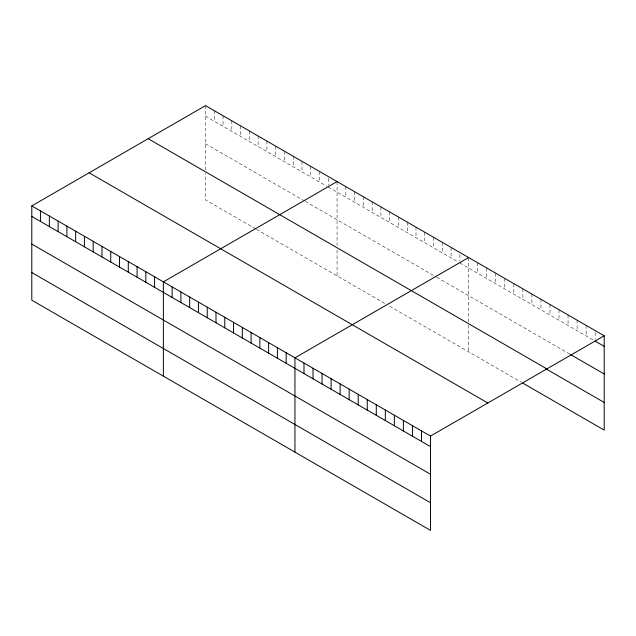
<?xml version="1.0" encoding="UTF-8"?>
<svg xmlns="http://www.w3.org/2000/svg" width="636" height="636" viewBox="0 0 636 636"><rect width="100%" height="100%" fill="white"/><g stroke="black" fill="none" stroke-linecap="round" stroke-linejoin="round"><path stroke-width="0.48" stroke-dasharray="3.18 2.39" d="M205.5 105.616L205.5 170.369M205.5 116.15L326.705 186.125M328.295 187.048L458.278 262.088M459.868 263.01L593.523 340.173M205.5 143.792L304.374 200.881M305.169 201.342L435.946 276.843M436.741 277.304L569.697 354.061M255.736 228.92L205.5 199.911L205.5 173.191M256.531 229.381L385.71 303.96M389.693 306.258L521.218 382.196M595.161 332.501L595.161 339.203M586.122 325.37L586.122 335.903M577.091 320.154L577.091 330.688M568.051 314.931L568.051 325.465M559.012 309.716L559.012 320.25M549.973 304.501L549.973 315.035M540.942 299.278L540.942 309.812M531.903 294.063L531.903 304.596M522.864 288.847L522.864 299.381M513.824 283.632L513.824 294.158M504.793 278.409L504.793 288.943M495.754 273.194L495.754 283.728M486.715 267.979L486.715 278.504M477.676 262.755L477.676 273.289M468.637 257.54L468.637 322.301M468.637 325.115L468.637 351.835M459.868 254.392L459.868 261.094M451.099 247.412L451.099 257.946M442.322 242.348L442.322 252.882M433.553 237.284L433.553 247.817M424.784 232.22L424.784 242.753M416.008 227.155L416.008 237.689M407.239 222.091L407.239 232.625M398.47 217.027L398.47 227.561M389.693 211.963L389.693 222.497M380.924 206.899L380.924 217.433M372.155 201.835L372.155 212.368M363.379 196.77L363.379 207.304M354.61 191.706L354.61 202.24M345.841 186.642L345.841 197.176M337.072 181.578L337.072 245.385M337.072 250.075L337.072 275.873M328.295 178.43L328.295 185.132M319.526 171.45L319.526 181.983M310.758 166.386L310.758 176.919M301.981 161.321L301.981 171.855M293.212 156.257L293.212 166.791M284.443 151.193L284.443 161.727M275.666 146.129L275.666 156.663M266.897 141.065L266.897 151.599M258.129 136.001L258.129 146.534M249.352 130.936L249.352 141.47M240.583 125.872L240.583 136.406M231.814 120.808L231.814 131.342M223.037 115.744L223.037 126.278M214.268 110.68L214.268 121.214"/><path stroke-width="0.95" d="M31.8 205.897L430.5 436.089L430.5 530.384L31.8 300.192L31.8 205.897L205.5 105.616L604.2 335.808L604.2 430.103L522.864 383.142M337.072 181.578L163.373 281.859L163.373 376.154M468.637 257.54L294.945 357.822L294.945 452.124M430.5 436.089L604.2 335.808M595.161 341.119L604.2 346.334M570.516 354.53L604.2 373.984M148.18 138.712L546.88 368.896M545.871 368.785L604.2 402.461M89.12 172.801L487.82 402.993M31.8 216.431L430.5 446.623M31.8 244.073L430.5 474.265M31.8 272.55L430.5 502.742M421.469 430.866L421.469 441.4M412.43 425.651L412.43 436.185M403.391 420.436L403.391 430.97M394.352 415.213L394.352 425.746M385.321 409.997L385.321 420.531M376.281 404.782L376.281 415.316M367.242 399.567L367.242 410.093M358.203 394.344L358.203 404.878M349.172 389.129L349.172 399.662M340.133 383.913L340.133 394.447M331.094 378.69L331.094 389.224M322.055 373.475L322.055 384.009M313.023 368.26L313.023 378.794M303.984 363.037L303.984 373.57M286.176 352.757L286.176 363.291M277.399 347.693L277.399 358.227M268.63 342.629L268.63 353.163M259.862 337.565L259.862 348.099M251.085 332.501L251.085 343.035M242.316 327.437L242.316 337.97M233.547 322.373L233.547 332.906M224.77 317.308L224.77 327.842M216.001 312.244L216.001 322.778M207.233 307.18L207.233 317.714M198.456 302.116L198.456 312.65M189.687 297.052L189.687 307.586M180.918 291.988L180.918 302.521M172.141 286.923L172.141 297.457M154.604 276.795L154.604 287.329M145.827 271.731L145.827 282.265M137.058 266.667L137.058 277.201M128.289 261.603L128.289 272.136M119.512 256.539L119.512 267.072M110.744 251.474L110.744 262.008M101.975 246.41L101.975 256.944M93.198 241.346L93.198 251.88M84.429 236.282L84.429 246.816M75.66 231.218L75.66 241.752M66.883 226.154L66.883 236.687M58.114 221.09L58.114 231.623M49.346 216.025L49.346 226.559M40.569 210.961L40.569 221.495"/></g></svg>
